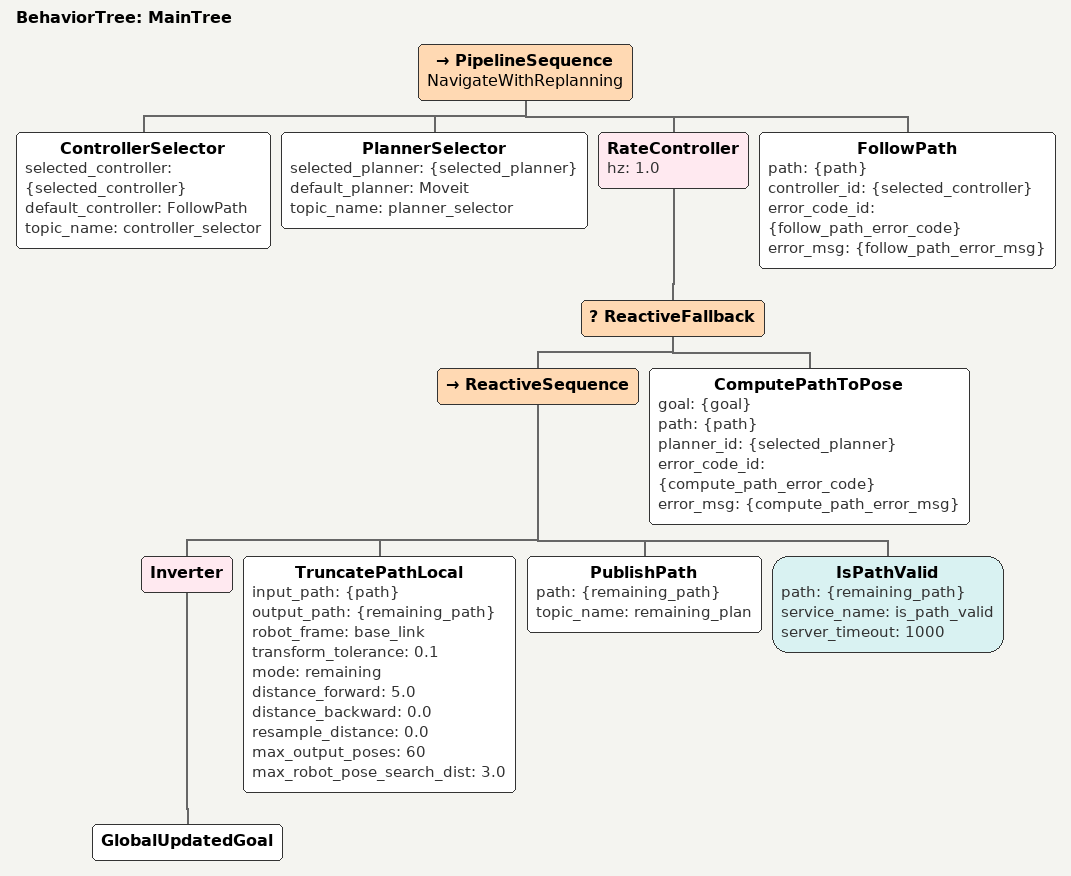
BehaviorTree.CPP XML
<root BTCPP_format="4" main_tree_to_execute="MainTree">
  <BehaviorTree ID="MainTree">
    <PipelineSequence name="NavigateWithReplanning">
      <ControllerSelector selected_controller="{selected_controller}" default_controller="FollowPath" topic_name="controller_selector"/>
      <PlannerSelector selected_planner="{selected_planner}" default_planner="Moveit" topic_name="planner_selector"/>

      <RateController hz="1.0">
        <ReactiveFallback>
          <ReactiveSequence>
            <Inverter>
              <GlobalUpdatedGoal/>
            </Inverter>
            <TruncatePathLocal input_path="{path}" output_path="{remaining_path}" robot_frame="base_link" transform_tolerance="0.1" mode="remaining" distance_forward="5.0" distance_backward="0.0" resample_distance="0.0" max_output_poses="60" max_robot_pose_search_dist="3.0"/>
            <PublishPath path="{remaining_path}" topic_name="remaining_plan"/>
            <IsPathValid path="{remaining_path}" service_name="is_path_valid" server_timeout="1000"/>
          </ReactiveSequence>
          <ComputePathToPose goal="{goal}" path="{path}" planner_id="{selected_planner}" error_code_id="{compute_path_error_code}" error_msg="{compute_path_error_msg}"/>
        </ReactiveFallback>
      </RateController>

      <FollowPath path="{path}" controller_id="{selected_controller}" error_code_id="{follow_path_error_code}" error_msg="{follow_path_error_msg}"/>
    </PipelineSequence>
  </BehaviorTree>
</root>
